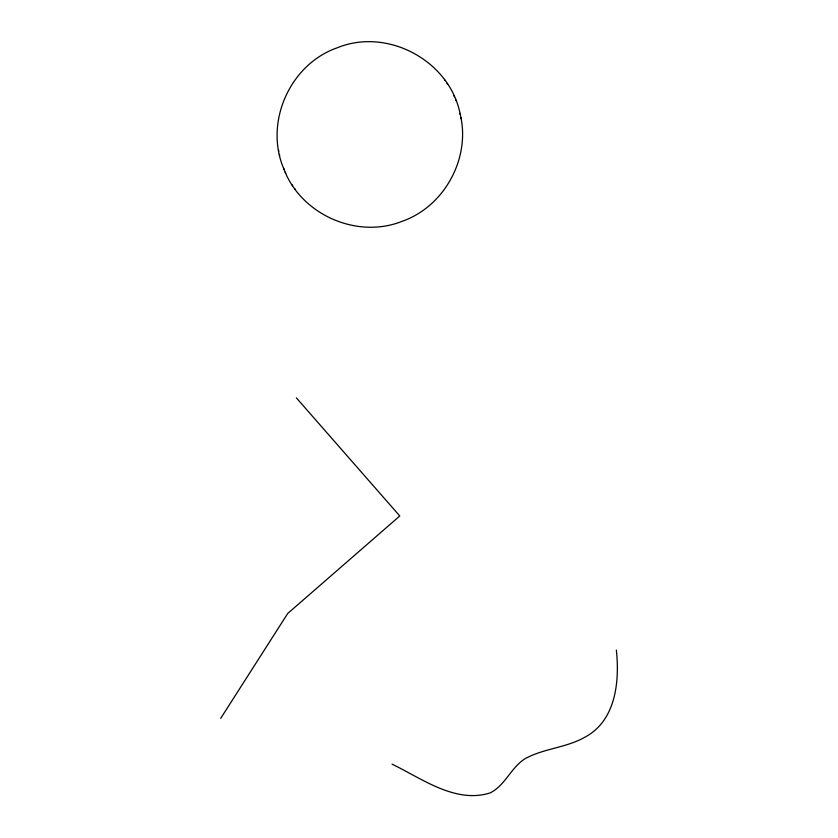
<?xml version="1.0" encoding="UTF-8"?>
<svg xmlns="http://www.w3.org/2000/svg" width="838" height="838" viewBox="0 0 838 838"><rect width="100%" height="100%" fill="white"/><g stroke="black" fill="none" stroke-linecap="round" stroke-linejoin="round"><path stroke-width="1.26" d="M220.708 718.355L287.727 613.468L399.778 515.978L296.39 397.893M392.048 764.151C421.807 778.46 455.38 803.872 490.073 792.937C505.345 785.405 510.981 767.378 525.269 758.6C544.26 748.208 567.043 747.758 585.793 736.696C616.056 719.978 619.67 680.99 616.349 650.131M460.24 114.534C450.236 60.975 387.481 27.078 337.169 47.829C289.676 64.358 263.823 123.092 283.998 169.224M283.569 168.176C300.266 214.381 356.988 239.616 402.502 221.18C445.041 206.106 471.186 157.125 460.01 113.402M444.517 79.736L445.093 80.574M447 83.339L447.597 84.209M292.074 184.8L292.661 185.659M294.567 188.424L295.154 189.262M453.955 95.742L454.374 96.768M455.663 99.774L456.102 100.822M285.287 172.23L285.716 173.257M460.879 117.697L461.11 118.839M278.551 150.159L278.782 151.301M279.431 154.464L279.662 155.606"/></g></svg>
